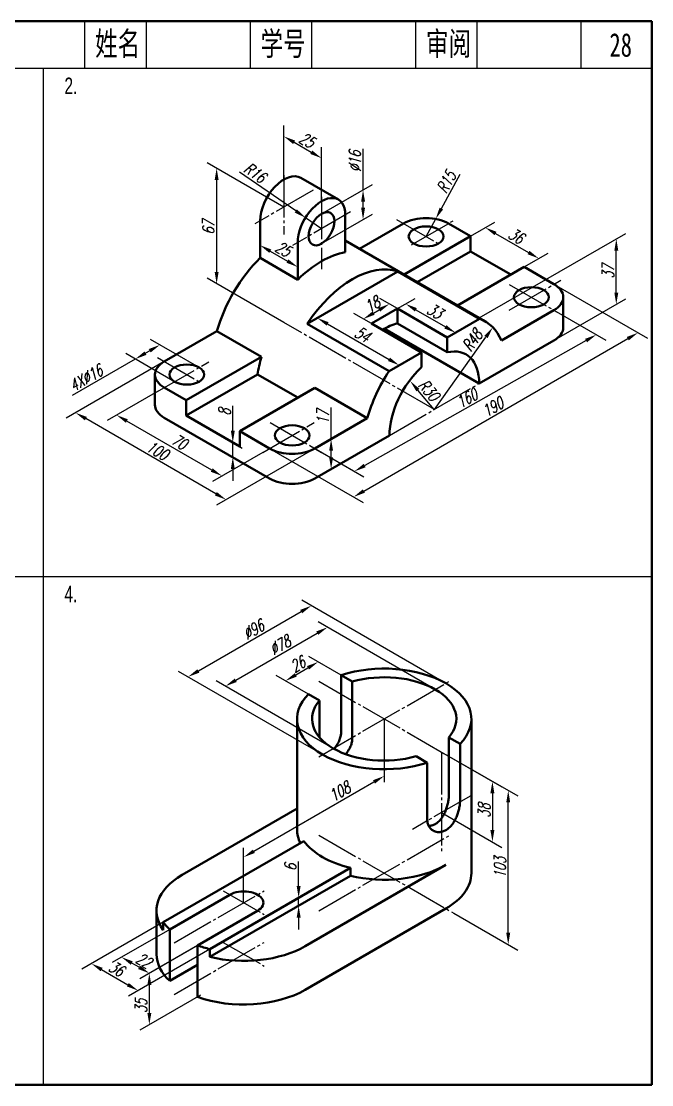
# Model space of a CAD drawing. Header units: millimetres. Extents: x 94 to 2877, y 87 to 1089.
# Drawn here: x 1404.4 to 1537.8, y 87.6 to 312.6 of the extents above; entities that cross this region are included whole.
import ezdxf

# ---------------------------------------------------------------- set-up
doc = ezdxf.new("R2010")
doc.units = ezdxf.units.MM
doc.header["$LTSCALE"] = 0.6
doc.header["$PDMODE"] = 33
doc.header["$PDSIZE"] = 1.5
doc.linetypes.add('myCENTER', pattern=[18, 15, -1, 1, -1])
doc.layers.get('Defpoints').update_dxf_attribs({"lineweight": 20})
for name, color, linetype, lineweight in [('中心线', 7, 'myCENTER', 25), ('尺寸', 7, 'Continuous', 25), ('标题文字', 7, 'Continuous', 25), ('粗实线', 7, 'Continuous', 50), ('细实线', 7, 'Continuous', 25), ('轴测图', 7, 'Continuous', 50)]:
    doc.layers.add(name, color=color, linetype=linetype, lineweight=lineweight)
doc.styles.add('尺寸文字1-2.5号', font='txt.shx', dxfattribs={"width": 0.7, "oblique": 15, "height": 2.5})
doc.styles.add('标题汉字1-5号', font='', dxfattribs={"width": 0.7, "height": 5})
doc.styles.add('标题汉字2-3.5号', font='', dxfattribs={"width": 0.7, "height": 3.5})
doc.styles.get('标题汉字1-5号').set_extended_font_data('SimSun')
doc.styles.get('标题汉字2-3.5号').set_extended_font_data('FZFangSong-Z02')
doc.dimstyles.new('尺寸25', dxfattribs={"dimtxt": 2.5, "dimasz": 2.5, "dimexe": 2, "dimexo": 0, "dimgap": 0.5, "dimtad": 1, "dimdec": 0, "dimdsep": 46, "dimtxsty": '尺寸文字1-2.5号', "dimcen": 0, "dimadec": 0, "dimazin": 0, "dimtfac": 1, "dimtdec": 0, "dimtmove": 0, "dimatfit": 3, "dimfxl": 1, "dimarcsym": 0})
doc.dimstyles.new('尺寸25$4', dxfattribs={"dimtxt": 2.5, "dimasz": 2.5, "dimexe": 1, "dimexo": 0, "dimgap": 0.5, "dimtad": 1, "dimdec": 0, "dimdsep": 46, "dimtxsty": '尺寸文字1-2.5号', "dimcen": 0, "dimadec": 0, "dimazin": 0, "dimtfac": 1, "dimtdec": 0, "dimtmove": 0, "dimatfit": 1, "dimfxl": 1, "dimarcsym": 0})

# ---------------------------------------------------------------- blocks, each defined once
blk = doc.blocks.new('*D163')
at = {"layer": 'Defpoints', "color": 0}
for p in [(1433.24, 234.27), (1424.62, 229.3), (1455.52, 221.41)]:
    blk.add_point(p, dxfattribs=at)
at = {"layer": '尺寸', "color": 0, "lineweight": -2}
for p, q in [((1433.24, 234.27), (1422.62, 228.14)), ((1444.73, 217.68), (1426.78, 228.05)), ((1455.52, 221.41), (1444.9, 215.28))]:
    blk.add_line(p, q, dxfattribs=at)
at = {"layer": '尺寸', "color": 0}
for points in [[(1426.99, 228.41), (1426.57, 227.68), (1424.62, 229.3)], [(1444.94, 218.04), (1444.53, 217.32), (1446.9, 216.43)]]:
    blk.add_solid(points, dxfattribs=at)
at = {"layer": '尺寸', "color": 0, "insert": (1437.88, 223.66), "char_height": 2.5, "attachment_point": 5, "rotation": 330, "style": '尺寸文字1-2.5号'}
blk.add_mtext('70', dxfattribs=at)
blk = doc.blocks.new('*D164')
at = {"layer": 'Defpoints', "color": 0}
for p in [(1434.7, 240.63), (1415.94, 229.8), (1466.53, 222.25)]:
    blk.add_point(p, dxfattribs=at)
at = {"layer": '尺寸', "color": 0, "lineweight": -2}
for p, q in [((1434.7, 240.63), (1413.94, 228.64)), ((1445.61, 212.67), (1418.11, 228.55)), ((1466.53, 222.25), (1445.77, 210.27))]:
    blk.add_line(p, q, dxfattribs=at)
at = {"layer": '尺寸', "color": 0}
for points in [[(1418.32, 228.91), (1417.9, 228.19), (1415.94, 229.8)], [(1445.81, 213.03), (1445.4, 212.31), (1447.77, 211.42)]]:
    blk.add_solid(points, dxfattribs=at)
at = {"layer": '尺寸', "color": 0, "insert": (1433.25, 221.83), "char_height": 2.5, "attachment_point": 5, "rotation": 330, "style": '尺寸文字1-2.5号'}
blk.add_mtext('100', dxfattribs=at)
blk = doc.blocks.new('*D165')
at = {"layer": 'Defpoints', "color": 0}
for p in [(1460.01, 273.32), (1445.78, 257.09), (1460.01, 248.88)]:
    blk.add_point(p, dxfattribs=at)
at = {"layer": '尺寸', "color": 0, "lineweight": -2}
for p, q in [((1460.01, 273.32), (1443.78, 282.69)), ((1445.78, 279.04), (1445.78, 259.59)), ((1460.01, 248.88), (1443.78, 258.25))]:
    blk.add_line(p, q, dxfattribs=at)
at = {"layer": '尺寸', "color": 0}
for points in [[(1445.36, 279.04), (1446.2, 279.04), (1445.78, 281.54)], [(1445.36, 259.59), (1446.2, 259.59), (1445.78, 257.09)]]:
    blk.add_solid(points, dxfattribs=at)
at = {"layer": '尺寸', "color": 0, "insert": (1444.03, 269), "char_height": 2.5, "attachment_point": 5, "rotation": 90, "style": '尺寸文字1-2.5号'}
blk.add_mtext('67', dxfattribs=at)
blk = doc.blocks.new('*D166')
at = {"layer": 'Defpoints', "color": 0}
for p in [(1467.97, 283.67), (1460.01, 279.14), (1467.97, 274.55)]:
    blk.add_point(p, dxfattribs=at)
at = {"layer": '尺寸', "color": 0, "lineweight": -2}
for p, q in [((1460.01, 279.14), (1460.01, 290.57)), ((1462.18, 287.02), (1465.8, 284.92)), ((1467.97, 274.55), (1467.97, 285.98))]:
    blk.add_line(p, q, dxfattribs=at)
at = {"layer": '尺寸', "color": 0}
for points in [[(1462.39, 287.38), (1461.97, 286.65), (1460.01, 288.27)], [(1466.01, 285.28), (1465.59, 284.56), (1467.97, 283.67)]]:
    blk.add_solid(points, dxfattribs=at)
at = {"layer": '尺寸', "color": 0, "insert": (1464.87, 287.49), "char_height": 2.5, "attachment_point": 5, "rotation": 330, "style": '尺寸文字1-2.5号'}
blk.add_mtext('25', dxfattribs=at)
blk = doc.blocks.new('*D167')
at = {"layer": 'Defpoints', "color": 0}
for p in [(1428.57, 241.16), (1442.09, 239.38), (1436.87, 236.37)]:
    blk.add_point(p, dxfattribs=at)
at = {"layer": '尺寸', "color": 0, "lineweight": -2}
for p, q in [((1442.09, 239.38), (1431.79, 245.33)), ((1428.57, 241.16), (1415.22, 233.45)), ((1436.87, 236.37), (1426.57, 242.31)), ((1431.62, 242.92), (1430.73, 242.41))]:
    blk.add_line(p, q, dxfattribs=at)
at = {"layer": '尺寸', "color": 0}
for points in [[(1431.41, 243.28), (1431.83, 242.56), (1433.79, 244.17)], [(1430.53, 242.77), (1430.94, 242.05), (1428.57, 241.16)]]:
    blk.add_solid(points, dxfattribs=at)
at = {"layer": '尺寸', "color": 0, "insert": (1418.13, 237.15), "char_height": 2.5, "attachment_point": 5, "rotation": 30, "style": '尺寸文字1-2.5号'}
blk.add_mtext('4X%%c16', dxfattribs=at)
blk = doc.blocks.new('*D168')
at = {"layer": 'Defpoints', "color": 0}
for p in [(1466.53, 222.25), (1470, 217.89), (1466.53, 215.89)]:
    blk.add_point(p, dxfattribs=at)
at = {"layer": '尺寸', "color": 0, "lineweight": -2}
for p, q in [((1470, 224.26), (1470, 230.88)), ((1466.53, 222.25), (1472, 225.41)), ((1470, 220.39), (1470, 221.76)), ((1466.53, 215.89), (1472, 219.04))]:
    blk.add_line(p, q, dxfattribs=at)
at = {"layer": '尺寸', "color": 0}
for points in [[(1469.58, 221.76), (1470.42, 221.76), (1470, 224.26)], [(1469.58, 220.39), (1470.42, 220.39), (1470, 217.89)]]:
    blk.add_solid(points, dxfattribs=at)
at = {"layer": '尺寸', "color": 0, "insert": (1468.25, 228.88), "char_height": 2.5, "attachment_point": 5, "rotation": 90, "style": '尺寸文字1-2.5号'}
blk.add_mtext('17', dxfattribs=at)
blk = doc.blocks.new('*D169')
at = {"layer": 'Defpoints', "color": 0}
for p in [(1439.34, 229.19), (1439.34, 226.07), (1449.2, 220.38)]:
    blk.add_point(p, dxfattribs=at)
at = {"layer": '尺寸', "color": 0, "lineweight": -2}
for p, q in [((1449.2, 226), (1449.2, 231.24)), ((1439.34, 229.19), (1451.2, 222.34)), ((1439.34, 226.07), (1451.2, 219.23)), ((1449.2, 220.38), (1449.2, 223.5)), ((1449.2, 217.88), (1449.2, 215.38))]:
    blk.add_line(p, q, dxfattribs=at)
at = {"layer": '尺寸', "color": 0}
for points in [[(1448.78, 226), (1449.62, 226), (1449.2, 223.5)], [(1448.78, 217.88), (1449.62, 217.88), (1449.2, 220.38)]]:
    blk.add_solid(points, dxfattribs=at)
at = {"layer": '尺寸', "color": 0, "insert": (1447.45, 229.93), "char_height": 2.5, "attachment_point": 5, "rotation": 90, "style": '尺寸文字1-2.5号'}
blk.add_mtext('8', dxfattribs=at)
blk = doc.blocks.new('*D170')
at = {"layer": 'Defpoints', "color": 0}
for p in [(1482.32, 252.81), (1484.03, 251.83), (1478.53, 248.65)]:
    blk.add_point(p, dxfattribs=at)
at = {"layer": '尺寸', "color": 0, "lineweight": -2}
for p, q in [((1484.03, 251.83), (1480.32, 253.97)), ((1478.53, 248.65), (1474.82, 250.79)), ((1478.99, 250.89), (1480.16, 251.56))]:
    blk.add_line(p, q, dxfattribs=at)
at = {"layer": '尺寸', "color": 0}
for points in [[(1479.95, 251.92), (1480.37, 251.2), (1482.32, 252.81)], [(1478.78, 251.25), (1479.2, 250.53), (1476.82, 249.64)]]:
    blk.add_solid(points, dxfattribs=at)
at = {"layer": '尺寸', "color": 0, "insert": (1478.7, 252.74), "char_height": 2.5, "attachment_point": 5, "rotation": 30, "style": '尺寸文字1-2.5号'}
blk.add_mtext('18', dxfattribs=at)
blk = doc.blocks.new('*D171')
at = {"layer": 'Defpoints', "color": 0}
for p in [(1484.03, 251.83), (1494.59, 245.73), (1496.33, 246.73)]:
    blk.add_point(p, dxfattribs=at)
at = {"layer": '尺寸', "color": 0, "lineweight": -2}
for p, q in [((1484.03, 251.83), (1487.77, 253.99)), ((1487.93, 251.58), (1494.17, 247.98)), ((1494.59, 245.73), (1498.33, 247.89))]:
    blk.add_line(p, q, dxfattribs=at)
at = {"layer": '尺寸', "color": 0}
for points in [[(1488.14, 251.94), (1487.73, 251.22), (1485.77, 252.83)], [(1494.38, 248.34), (1493.96, 247.62), (1496.33, 246.73)]]:
    blk.add_solid(points, dxfattribs=at)
at = {"layer": '尺寸', "color": 0, "insert": (1491.93, 251.3), "char_height": 2.5, "attachment_point": 5, "rotation": 330, "style": '尺寸文字1-2.5号'}
blk.add_mtext('33', dxfattribs=at)
blk = doc.blocks.new('*D172')
at = {"layer": 'Defpoints', "color": 0}
for p in [(1464.93, 248.61), (1482.26, 238.61), (1484.41, 239.85)]:
    blk.add_point(p, dxfattribs=at)
at = {"layer": '尺寸', "color": 0, "lineweight": -2}
for p, q in [((1464.93, 248.61), (1469.09, 251.01)), ((1469.25, 248.6), (1482.25, 241.1)), ((1482.26, 238.61), (1486.41, 241.01))]:
    blk.add_line(p, q, dxfattribs=at)
at = {"layer": '尺寸', "color": 0}
for points in [[(1469.46, 248.96), (1469.04, 248.24), (1467.09, 249.85)], [(1482.46, 241.46), (1482.04, 240.74), (1484.41, 239.85)]]:
    blk.add_solid(points, dxfattribs=at)
at = {"layer": '尺寸', "color": 0, "insert": (1476.63, 246.37), "char_height": 2.5, "attachment_point": 5, "rotation": 330, "style": '尺寸文字1-2.5号'}
blk.add_mtext('54', dxfattribs=at)
blk = doc.blocks.new('*D173')
at = {"layer": 'Defpoints', "color": 0}
for p in [(1517.15, 251.48), (1465.97, 222.58), (1474.93, 217.4)]:
    blk.add_point(p, dxfattribs=at)
at = {"layer": '尺寸', "color": 0, "lineweight": -2}
for p, q in [((1517.15, 251.48), (1528.13, 245.14)), ((1523.94, 245.08), (1477.11, 218.63)), ((1465.97, 222.58), (1476.94, 216.24))]:
    blk.add_line(p, q, dxfattribs=at)
at = {"layer": '尺寸', "color": 0}
for points in [[(1523.74, 245.44), (1524.15, 244.71), (1526.12, 246.31)], [(1476.91, 219), (1477.32, 218.27), (1474.93, 217.4)]]:
    blk.add_solid(points, dxfattribs=at)
at = {"layer": '尺寸', "color": 0, "insert": (1498.72, 232.85), "char_height": 2.5, "attachment_point": 5, "rotation": 29.4517, "style": '尺寸文字1-2.5号'}
blk.add_mtext('160', dxfattribs=at)
blk = doc.blocks.new('*D174')
at = {"layer": 'Defpoints', "color": 0}
for p in [(1517.15, 256.99), (1534.94, 246.73), (1456.99, 222.25)]:
    blk.add_point(p, dxfattribs=at)
at = {"layer": '尺寸', "color": 0, "lineweight": -2}
for p, q in [((1517.15, 256.99), (1536.94, 245.57)), ((1476.93, 213.24), (1532.77, 245.48)), ((1456.99, 222.25), (1476.77, 210.83))]:
    blk.add_line(p, q, dxfattribs=at)
at = {"layer": '尺寸', "color": 0}
for points in [[(1532.56, 245.84), (1532.98, 245.11), (1534.94, 246.73)], [(1476.72, 213.6), (1477.14, 212.88), (1474.77, 211.99)]]:
    blk.add_solid(points, dxfattribs=at)
at = {"layer": '尺寸', "color": 0, "insert": (1504.21, 231.01), "char_height": 2.5, "attachment_point": 5, "rotation": 30, "style": '尺寸文字1-2.5号'}
blk.add_mtext('190', dxfattribs=at)
blk = doc.blocks.new('*D175')
at = {"layer": 'Defpoints', "color": 0}
for p in [(1467.97, 271.87), (1476.76, 270.66), (1467.97, 265.58)]:
    blk.add_point(p, dxfattribs=at)
at = {"layer": '尺寸', "color": 0, "lineweight": -2}
for p, q in [((1476.76, 276.95), (1476.76, 285.65)), ((1467.97, 271.87), (1478.76, 278.11)), ((1476.76, 273.16), (1476.76, 274.45)), ((1467.97, 265.58), (1478.76, 271.82))]:
    blk.add_line(p, q, dxfattribs=at)
at = {"layer": '尺寸', "color": 0}
for points in [[(1476.35, 274.45), (1477.18, 274.45), (1476.76, 276.95)], [(1476.35, 273.16), (1477.18, 273.16), (1476.76, 270.66)]]:
    blk.add_solid(points, dxfattribs=at)
at = {"layer": '尺寸', "color": 0, "insert": (1475.01, 282.99), "char_height": 2.5, "attachment_point": 5, "rotation": 90, "style": '尺寸文字1-2.5号'}
blk.add_mtext('%%c16', dxfattribs=at)
blk = doc.blocks.new('*D4')
at = {"layer": 'Defpoints', "color": 0}
for p in [(1486.74, 236.51), (1491.84, 230.5)]:
    blk.add_point(p, dxfattribs=at)
at = {"layer": '尺寸', "color": 0, "lineweight": -2}
blk.add_line((1491.84, 230.5), (1488.36, 234.6), dxfattribs=at)
at = {"layer": '尺寸', "color": 0}
blk.add_solid([(1488.68, 234.87), (1488.04, 234.33), (1486.74, 236.51)], dxfattribs=at)
at = {"layer": '尺寸', "color": 0, "insert": (1490.66, 234.6), "char_height": 2.5, "attachment_point": 5, "rotation": 310.3368, "style": '尺寸文字1-2.5号'}
blk.add_mtext('R30', dxfattribs=at)
blk = doc.blocks.new('*D5')
at = {"layer": 'Defpoints', "color": 0}
for p in [(1464.59, 271.07), (1467.97, 268.73)]:
    blk.add_point(p, dxfattribs=at)
at = {"layer": '尺寸', "color": 0, "lineweight": -2}
for p, q in [((1462.53, 272.5), (1450.65, 280.73)), ((1467.97, 268.73), (1464.59, 271.07))]:
    blk.add_line(p, q, dxfattribs=at)
at = {"layer": '尺寸', "color": 0}
blk.add_solid([(1462.77, 272.84), (1462.29, 272.15), (1464.59, 271.07)], dxfattribs=at)
at = {"layer": '尺寸', "color": 0, "insert": (1453.89, 280.61), "char_height": 2.5, "attachment_point": 5, "rotation": 325.2724, "style": '尺寸文字1-2.5号'}
blk.add_mtext('R16', dxfattribs=at)
blk = doc.blocks.new('*D176')
at = {"layer": 'Defpoints', "color": 0}
for p in [(1530.34, 266.6), (1501.34, 249.86), (1501.34, 235.99)]:
    blk.add_point(p, dxfattribs=at)
at = {"layer": '尺寸', "color": 0, "lineweight": -2}
for p, q in [((1501.34, 249.86), (1532.34, 267.76)), ((1530.34, 255.23), (1530.34, 264.1)), ((1501.34, 235.99), (1532.34, 253.88))]:
    blk.add_line(p, q, dxfattribs=at)
at = {"layer": '尺寸', "color": 0}
for points in [[(1529.93, 264.1), (1530.76, 264.1), (1530.34, 266.6)], [(1529.93, 255.23), (1530.76, 255.23), (1530.34, 252.73)]]:
    blk.add_solid(points, dxfattribs=at)
at = {"layer": '尺寸', "color": 0, "insert": (1528.59, 259.67), "char_height": 2.5, "attachment_point": 5, "rotation": 90, "style": '尺寸文字1-2.5号'}
blk.add_mtext('37', dxfattribs=at)
blk = doc.blocks.new('*D177')
at = {"layer": 'Defpoints', "color": 0}
for p in [(1454.98, 262.54), (1462.93, 260.64), (1462.93, 257.95)]:
    blk.add_point(p, dxfattribs=at)
at = {"layer": '尺寸', "color": 0, "lineweight": -2}
for p, q in [((1454.98, 262.54), (1454.98, 267.54)), ((1457.14, 263.98), (1460.76, 261.89)), ((1462.93, 257.95), (1462.93, 262.95))]:
    blk.add_line(p, q, dxfattribs=at)
at = {"layer": '尺寸', "color": 0}
for points in [[(1457.35, 264.34), (1456.93, 263.62), (1454.98, 265.23)], [(1460.97, 262.25), (1460.56, 261.53), (1462.93, 260.64)]]:
    blk.add_solid(points, dxfattribs=at)
at = {"layer": '尺寸', "color": 0, "insert": (1459.83, 264.45), "char_height": 2.5, "attachment_point": 5, "rotation": 330, "style": '尺寸文字1-2.5号'}
blk.add_mtext('25', dxfattribs=at)
blk = doc.blocks.new('*D6')
at = {"layer": 'Defpoints', "color": 0}
for p in [(1492.13, 270.82), (1490.1, 267.1)]:
    blk.add_point(p, dxfattribs=at)
at = {"layer": '尺寸', "color": 0, "lineweight": -2}
for p, q in [((1493.33, 273.01), (1497.28, 280.25)), ((1490.1, 267.1), (1492.13, 270.82))]:
    blk.add_line(p, q, dxfattribs=at)
at = {"layer": '尺寸', "color": 0}
blk.add_solid([(1492.96, 273.21), (1493.69, 272.81), (1492.13, 270.82)], dxfattribs=at)
at = {"layer": '尺寸', "color": 0, "insert": (1494.37, 278.57), "char_height": 2.5, "attachment_point": 5, "rotation": 61.355, "style": '尺寸文字1-2.5号'}
blk.add_mtext('R15', dxfattribs=at)
blk = doc.blocks.new('*D178')
at = {"layer": 'Defpoints', "color": 0}
for p in [(1499.51, 267.18), (1513.94, 262.45), (1510.82, 260.65)]:
    blk.add_point(p, dxfattribs=at)
at = {"layer": '尺寸', "color": 0, "lineweight": -2}
for p, q in [((1499.51, 267.18), (1504.63, 270.13)), ((1504.79, 267.73), (1511.77, 263.7)), ((1510.82, 260.65), (1515.94, 263.6))]:
    blk.add_line(p, q, dxfattribs=at)
at = {"layer": '尺寸', "color": 0}
for points in [[(1505, 268.09), (1504.58, 267.37), (1502.63, 268.98)], [(1511.98, 264.06), (1511.57, 263.33), (1513.94, 262.45)]]:
    blk.add_solid(points, dxfattribs=at)
at = {"layer": '尺寸', "color": 0, "insert": (1509.16, 267.23), "char_height": 2.5, "attachment_point": 5, "rotation": 330, "style": '尺寸文字1-2.5号'}
blk.add_mtext('36', dxfattribs=at)
blk = doc.blocks.new('*D211')
at = {"layer": 'Defpoints', "color": 0}
for p in [(1495.96, 156.52), (1507.48, 149.88), (1495.96, 123.92)]:
    blk.add_point(p, dxfattribs=at)
at = {"layer": '尺寸', "color": 0, "lineweight": -2}
for p, q in [((1495.96, 156.52), (1509.48, 148.72)), ((1507.48, 119.77), (1507.48, 147.38)), ((1495.96, 123.92), (1509.48, 116.11))]:
    blk.add_line(p, q, dxfattribs=at)
at = {"layer": '尺寸', "color": 0}
for points in [[(1507.06, 147.38), (1507.89, 147.38), (1507.48, 149.88)], [(1507.06, 119.77), (1507.89, 119.77), (1507.48, 117.27)]]:
    blk.add_solid(points, dxfattribs=at)
at = {"layer": '尺寸', "color": 0, "insert": (1505.73, 133.57), "char_height": 2.5, "attachment_point": 5, "rotation": 90, "style": '尺寸文字1-2.5号'}
blk.add_mtext('103', dxfattribs=at)
blk = doc.blocks.new('*D212')
at = {"layer": 'Defpoints', "color": 0}
for p in [(1469.24, 184.42), (1492.03, 171.26), (1470.44, 158.79)]:
    blk.add_point(p, dxfattribs=at)
at = {"layer": '尺寸', "color": 0, "lineweight": -2}
for p, q in [((1492.03, 171.26), (1467.24, 185.57)), ((1449.81, 173.2), (1467.07, 183.17)), ((1470.44, 158.79), (1445.65, 173.11))]:
    blk.add_line(p, q, dxfattribs=at)
at = {"layer": '尺寸', "color": 0}
for points in [[(1466.86, 183.53), (1467.28, 182.81), (1469.24, 184.42)], [(1449.6, 173.56), (1450.02, 172.84), (1447.65, 171.95)]]:
    blk.add_solid(points, dxfattribs=at)
at = {"layer": '尺寸', "color": 0, "insert": (1459.17, 180.63), "char_height": 2.5, "attachment_point": 5, "rotation": 30, "style": '尺寸文字1-2.5号'}
blk.add_mtext('%%c78', dxfattribs=at)
blk = doc.blocks.new('*D213')
at = {"layer": 'Defpoints', "color": 0}
for p in [(1465.83, 188.98), (1494.28, 172.55), (1468.2, 157.49)]:
    blk.add_point(p, dxfattribs=at)
at = {"layer": '尺寸', "color": 0, "lineweight": -2}
for p, q in [((1494.28, 172.55), (1463.83, 190.14)), ((1441.91, 175.17), (1463.66, 187.73)), ((1468.2, 157.49), (1437.74, 175.08))]:
    blk.add_line(p, q, dxfattribs=at)
at = {"layer": '尺寸', "color": 0}
for points in [[(1463.45, 188.09), (1463.87, 187.37), (1465.83, 188.98)], [(1441.7, 175.53), (1442.12, 174.81), (1439.74, 173.92)]]:
    blk.add_solid(points, dxfattribs=at)
at = {"layer": '尺寸', "color": 0, "insert": (1453.58, 183.93), "char_height": 2.5, "attachment_point": 5, "rotation": 30, "style": '尺寸文字1-2.5号'}
blk.add_mtext('%%c96', dxfattribs=at)
blk = doc.blocks.new('*D214')
at = {"layer": 'Defpoints', "color": 0}
for p in [(1467.28, 177.09), (1472.13, 174.28), (1465.2, 170.28)]:
    blk.add_point(p, dxfattribs=at)
at = {"layer": '尺寸', "color": 0, "lineweight": -2}
for p, q in [((1472.13, 174.28), (1465.28, 178.24)), ((1462.51, 174.33), (1465.11, 175.84)), ((1465.2, 170.28), (1458.35, 174.24))]:
    blk.add_line(p, q, dxfattribs=at)
at = {"layer": '尺寸', "color": 0}
for points in [[(1464.9, 176.2), (1465.32, 175.47), (1467.28, 177.09)], [(1462.31, 174.7), (1462.72, 173.97), (1460.35, 173.08)]]:
    blk.add_solid(points, dxfattribs=at)
at = {"layer": '尺寸', "color": 0, "insert": (1462.94, 176.6), "char_height": 2.5, "attachment_point": 5, "rotation": 30, "style": '尺寸文字1-2.5号'}
blk.add_mtext('26', dxfattribs=at)
blk = doc.blocks.new('*D8')
at = {"layer": 'Defpoints', "color": 0}
for p in [(1442.36, 117.46), (1431.54, 111.22), (1442.36, 106.57)]:
    blk.add_point(p, dxfattribs=at)
at = {"layer": '尺寸', "color": 0, "lineweight": -2}
for p, q in [((1442.36, 117.46), (1429.54, 110.06)), ((1431.54, 102.82), (1431.54, 108.72)), ((1442.36, 106.57), (1429.54, 99.17))]:
    blk.add_line(p, q, dxfattribs=at)
at = {"layer": '尺寸', "color": 0}
for points in [[(1431.12, 108.72), (1431.96, 108.72), (1431.54, 111.22)], [(1431.12, 102.82), (1431.96, 102.82), (1431.54, 100.32)]]:
    blk.add_solid(points, dxfattribs=at)
at = {"layer": '尺寸', "color": 0, "insert": (1429.79, 104.29), "char_height": 2.5, "attachment_point": 5, "rotation": 90, "style": '尺寸文字1-2.5号'}
blk.add_mtext('35', dxfattribs=at)
blk = doc.blocks.new('*D215')
at = {"layer": 'Defpoints', "color": 0}
for p in [(1474.1, 133.49), (1474.1, 131.83), (1463.13, 127.16)]:
    blk.add_point(p, dxfattribs=at)
at = {"layer": '尺寸', "color": 0, "lineweight": -2}
for p, q in [((1474.1, 133.49), (1461.13, 126.01)), ((1463.13, 129.66), (1463.13, 134.84)), ((1474.1, 131.83), (1461.13, 124.34)), ((1463.13, 125.5), (1463.13, 127.16)), ((1463.13, 123), (1463.13, 120.5))]:
    blk.add_line(p, q, dxfattribs=at)
at = {"layer": '尺寸', "color": 0}
for points in [[(1462.72, 129.66), (1463.55, 129.66), (1463.13, 127.16)], [(1462.72, 123), (1463.55, 123), (1463.13, 125.5)]]:
    blk.add_solid(points, dxfattribs=at)
at = {"layer": '尺寸', "color": 0, "insert": (1461.38, 133.62), "char_height": 2.5, "attachment_point": 5, "rotation": 90, "style": '尺寸文字1-2.5号'}
blk.add_mtext('6', dxfattribs=at)
blk = doc.blocks.new('*D216')
at = {"layer": 'Defpoints', "color": 0}
for p in [(1435.85, 120.5), (1441.74, 117.1), (1425.65, 114.62)]:
    blk.add_point(p, dxfattribs=at)
at = {"layer": '尺寸', "color": 0, "lineweight": -2}
for p, q in [((1435.85, 120.5), (1423.65, 113.46)), ((1441.74, 117.1), (1429.54, 110.06)), ((1429.38, 112.47), (1427.82, 113.37))]:
    blk.add_line(p, q, dxfattribs=at)
at = {"layer": '尺寸', "color": 0}
for points in [[(1428.02, 113.73), (1427.61, 113.01), (1425.65, 114.62)], [(1429.58, 112.83), (1429.17, 112.1), (1431.54, 111.22)]]:
    blk.add_solid(points, dxfattribs=at)
at = {"layer": '尺寸', "color": 0, "insert": (1430.33, 113.94), "char_height": 2.5, "attachment_point": 5, "rotation": 330, "style": '尺寸文字1-2.5号'}
blk.add_mtext('22', dxfattribs=at)
blk = doc.blocks.new('*D217')
at = {"layer": 'Defpoints', "color": 0}
for p in [(1434.49, 122.02), (1444.36, 116.32), (1429.16, 107.54)]:
    blk.add_point(p, dxfattribs=at)
at = {"layer": '尺寸', "color": 0, "lineweight": -2}
for p, q in [((1434.49, 122.02), (1417.29, 112.08)), ((1444.36, 116.32), (1427.16, 106.39)), ((1421.45, 111.99), (1426.99, 108.79))]:
    blk.add_line(p, q, dxfattribs=at)
at = {"layer": '尺寸', "color": 0}
for points in [[(1421.66, 112.35), (1421.25, 111.63), (1419.29, 113.24)], [(1427.2, 109.15), (1426.78, 108.43), (1429.16, 107.54)]]:
    blk.add_solid(points, dxfattribs=at)
at = {"layer": '尺寸', "color": 0, "insert": (1424.58, 112.2), "char_height": 2.5, "attachment_point": 5, "rotation": 330, "style": '尺寸文字1-2.5号'}
blk.add_mtext('36', dxfattribs=at)
blk = doc.blocks.new('*D218')
at = {"layer": 'Defpoints', "color": 0}
for p in [(1493.37, 158.02), (1493.37, 145.21), (1504.13, 139)]:
    blk.add_point(p, dxfattribs=at)
at = {"layer": '尺寸', "color": 0, "lineweight": -2}
for p, q in [((1493.37, 158.02), (1506.13, 150.65)), ((1504.13, 149.31), (1504.13, 141.5)), ((1493.37, 145.21), (1506.13, 137.84))]:
    blk.add_line(p, q, dxfattribs=at)
at = {"layer": '尺寸', "color": 0}
for points in [[(1503.71, 149.31), (1504.54, 149.31), (1504.13, 151.81)], [(1503.71, 141.5), (1504.54, 141.5), (1504.13, 139)]]:
    blk.add_solid(points, dxfattribs=at)
at = {"layer": '尺寸', "color": 0, "insert": (1502.38, 145.62), "char_height": 2.5, "attachment_point": 5, "rotation": 90, "style": '尺寸文字1-2.5号'}
blk.add_mtext('38', dxfattribs=at)

msp = doc.modelspace()

# ---------------------------------------------------------------- linework, layer by layer
at = {"layer": '中心线'}
for p, q in [((1460.015, 280.092), (1460.015, 267.522)), ((1466.185, 276.881), (1453.844, 269.756)), ((1467.967, 275.5), (1467.967, 260.155)), ((1474.137, 272.29), (1461.797, 265.165)), ((1483.863, 270.701), (1493.216, 265.301)), ((1486.981, 265.301), (1496.334, 270.701)), ((1507.704, 251.536), (1518.616, 257.836)), ((1507.704, 256.936), (1518.616, 250.636)), ((1491.843, 230.5), (1460.015, 248.876)), ((1433.242, 241.474), (1442.595, 236.074)), ((1433.242, 234.274), (1444.153, 240.574)), ((1482.343, 225.015), (1501.343, 235.985)), ((1455.523, 221.41), (1466.435, 227.71)), ((1457.082, 227.71), (1467.994, 221.41)), ((1467.383, 157.024), (1495.095, 173.024)), ((1467.383, 173.024), (1495.962, 156.524)), ((1493.368, 158.022), (1493.368, 136.638)), ((1499.538, 148.773), (1487.197, 141.648)), ((1467.383, 124.417), (1495.095, 140.417)), ((1467.383, 140.417), (1495.962, 123.917)), ((1436.775, 117.638), (1455.828, 128.638)), ((1447.167, 128.638), (1455.828, 123.638)), ((1436.775, 106.746), (1455.828, 117.746)), ((1447.167, 117.746), (1455.828, 112.746))]:
    msp.add_line(p, q, dxfattribs=at)
at = {"layer": '尺寸'}
for p, q in [((1491.843, 230.5), (1502.768, 245.827)), ((1481.239, 165.024), (1481.239, 151.637)), ((1453.663, 137.024), (1479.074, 151.695)), ((1451.498, 126.138), (1451.498, 137.741))]:
    msp.add_line(p, q, dxfattribs=at)
for points in [[(1502.429, 246.069), (1503.107, 245.585), (1504.219, 247.863)], [(1478.866, 152.056), (1479.282, 151.334), (1481.239, 152.945)], [(1453.454, 137.385), (1453.871, 136.663), (1451.498, 135.774)]]:
    msp.add_solid(points, dxfattribs=at)
at = {"layer": '粗实线'}
for p, q in [((1537.839, 312.628), (1227.839, 312.628)), ((1537.839, 87.628), (1537.839, 312.628)), ((1227.839, 87.628), (1537.839, 87.628))]:
    msp.add_line(p, q, dxfattribs=at)
at = {"layer": '细实线'}
for p, q in [((1417.839, 312.628), (1417.839, 302.628)), ((1430.839, 312.628), (1430.839, 302.628)), ((1452.839, 312.628), (1452.839, 302.628)), ((1465.839, 312.628), (1465.839, 302.628)), ((1487.839, 312.628), (1487.839, 302.628)), ((1500.839, 312.628), (1500.839, 302.628)), ((1522.839, 312.628), (1522.839, 302.628)), ((1537.839, 302.628), (1227.839, 302.628)), ((1409.149, 87.628), (1409.149, 302.628)), ((1288.12, 195.128), (1537.839, 195.128))]:
    msp.add_line(p, q, dxfattribs=at)
at = {"layer": '轴测图', "extrusion": (0, 0.816497, 0.57735)}
for p, q in [((1463.577, 279.489), (1471.53, 274.898)), ((1454.977, 262.544), (1454.977, 270.41)), ((1473.005, 271.636), (1473.005, 263.77)), ((1476.017, 264.482), (1485.326, 269.856)), ((1494.872, 269.856), (1499.509, 267.179)), ((1462.929, 257.952), (1462.929, 265.819)), ((1473.005, 266.22), (1502.601, 249.134)), ((1485.427, 259.049), (1499.509, 267.179)), ((1499.509, 267.179), (1499.509, 263.929)), ((1488.242, 257.424), (1499.509, 263.929)), ((1499.509, 263.929), (1508.009, 259.021)), ((1454.977, 262.544), (1462.929, 257.952)), ((1464.931, 248.609), (1484.105, 259.679)), ((1484.105, 259.679), (1501.43, 249.676)), ((1510.824, 260.647), (1496.742, 252.516)), ((1510.824, 260.647), (1517.154, 256.992)), ((1519.131, 247.869), (1519.131, 254.236)), ((1478.532, 248.652), (1484.029, 251.826)), ((1484.029, 248.686), (1484.029, 251.826)), ((1484.029, 251.826), (1494.591, 245.728)), ((1517.154, 251.481), (1506.022, 245.054)), ((1482.256, 238.606), (1464.931, 248.609)), ((1489.094, 242.554), (1478.532, 248.652)), ((1501.343, 235.985), (1481.281, 247.568)), ((1494.591, 242.588), (1484.029, 248.686)), ((1501.43, 249.676), (1494.591, 245.728)), ((1434.704, 240.63), (1445.835, 247.057)), ((1445.835, 247.057), (1455.246, 241.624)), ((1494.591, 245.728), (1494.591, 242.588)), ((1501.343, 235.985), (1517.154, 245.113)), ((1439.341, 232.441), (1455.246, 241.624)), ((1489.094, 242.554), (1482.256, 238.606)), ((1489.094, 239.414), (1489.094, 242.554)), ((1432.727, 231.507), (1432.727, 237.874)), ((1439.341, 229.191), (1454.453, 237.915)), ((1454.453, 237.915), (1462.952, 233.008)), ((1439.341, 232.441), (1434.704, 235.119)), ((1466.56, 235.091), (1450.656, 225.909)), ((1466.56, 235.091), (1477.663, 228.681)), ((1439.341, 229.191), (1439.341, 232.441)), ((1434.704, 228.751), (1456.986, 215.887)), ((1450.656, 222.658), (1439.341, 229.191)), ((1477.663, 228.681), (1466.532, 222.254)), ((1456.986, 222.254), (1450.656, 225.909)), ((1450.656, 225.909), (1450.656, 222.658)), ((1466.532, 215.887), (1482.343, 225.015)), ((1472.131, 174.283), (1474.48, 172.928)), ((1472.131, 162.281), (1472.131, 174.283)), ((1474.48, 172.928), (1474.48, 160.925)), ((1467.55, 168.927), (1465.202, 170.283)), ((1467.55, 161.122), (1467.55, 168.927)), ((1462.796, 141.647), (1462.796, 165.024)), ((1499.682, 132.417), (1499.682, 165.024)), ((1494.928, 149.119), (1494.928, 161.122)), ((1494.928, 161.122), (1497.276, 159.766)), ((1497.276, 159.766), (1497.276, 147.764)), ((1490.347, 155.765), (1487.998, 157.121)), ((1490.347, 143.763), (1490.347, 155.765)), ((1438.456, 132.005), (1462.796, 146.058)), ((1464.234, 139.187), (1434.493, 122.016)), ((1444.358, 116.32), (1474.1, 133.491)), ((1494.28, 134.118), (1464.539, 116.947)), ((1474.1, 133.491), (1474.1, 131.829)), ((1444.358, 114.658), (1474.1, 131.829)), ((1435.848, 120.503), (1448.552, 127.838)), ((1433.055, 115.246), (1433.055, 124.476)), ((1454.443, 124.437), (1441.738, 117.102)), ((1464.539, 107.717), (1494.28, 124.888)), ((1434.493, 122.016), (1434.493, 120.354)), ((1435.848, 109.612), (1435.848, 120.503)), ((1441.738, 117.102), (1441.738, 106.211)), ((1444.358, 114.658), (1444.358, 116.32)), ((1441.738, 113.012), (1435.848, 109.612))]:
    msp.add_line(p, q, dxfattribs=at)
at = {"layer": '轴测图'}
for centre, major_axis, start_param, end_param in [((1460.015, 273.319), (3.563, 6.171), 0, 2.3561945), ((1467.967, 268.728), (3.563, 6.171), 5.4977871, 8.6393798), ((1490.099, 267.101), (6.75, 0), 0.7853982, 2.3561945), ((1467.967, 244.285), (10.758, 18.633), 0.4478643, 1.1229321), ((1460.015, 248.876), (10.758, 18.633), 1.1229321, 1.9853137), ((1474.518, 240.503), (10.758, 18.633), 0.1036689, 1.4671274), ((1512.381, 254.236), (6.75, 0), 5.4977871, 7.0685835), ((1481.281, 236.598), (6.717, 11.635), 0.4918824, 0.8302042), ((1491.843, 230.5), (10.758, 18.633), 5.8686679, 6.3868543), ((1512.381, 247.869), (6.75, 0), 5.4977871, 6.2831853), ((1491.843, 230.5), (6.717, 11.635), 5.4977871, 6.7750677), ((1469.425, 243.443), (10.758, 18.633), 1.9853137, 2.1778318), ((1439.477, 237.874), (-6.75, 0), 5.4977871, 7.0685835), ((1491.843, 230.5), (10.758, 18.633), 1.4671274, 1.9853137), ((1491.843, 230.5), (6.717, 11.635), 1.0789139, 2.3561945), ((1439.477, 231.507), (-6.75, 0), 0, 0.7853982), ((1461.759, 225.01), (-6.75, 0), 0.7853982, 2.3561945), ((1461.759, 218.643), (6.75, 0), 3.9269908, 5.4977871), ((1481.239, 165.024), (18.443, 0), 5.7667007, 8.3704662), ((1481.239, 165.024), (15.267, 0), 5.8245252, 8.3126418), ((1481.239, 165.024), (18.443, 0), 2.625108, 5.2288736), ((1481.239, 165.024), (15.267, 0), 2.6829325, 5.1710491), ((1481.239, 141.647), (18.443, 0), 3.1415927, 3.4165158), ((1481.239, 143.309), (18.443, 0), 3.5390889, 4.3148927), ((1481.239, 141.647), (18.443, 0), 4.3148927, 5.4977871), ((1451.498, 124.476), (18.443, 0), 2.3561945, 3.5390889), ((1481.239, 132.417), (18.443, 0), 5.4977871, 6.2831853), ((1451.498, 126.138), (4.165, 0), 5.4977871, 8.6393798), ((1451.498, 126.138), (18.443, 0), 3.5390889, 3.6991942), ((1451.498, 126.138), (18.443, 0), 4.1547874, 4.3148927), ((1451.498, 115.246), (18.443, 0), 3.1415927, 3.6991942), ((1451.498, 124.476), (18.443, 0), 4.3148927, 5.4977871), ((1451.498, 115.246), (18.443, 0), 4.1547874, 5.4977871)]:
    msp.add_ellipse(centre, major_axis=major_axis, ratio=0.5773503, start_param=start_param, end_param=end_param, dxfattribs=at)
for centre, major_axis in [((1467.967, 268.728), (1.926, 3.336)), ((1490.099, 267.101), (-3.69, 0)), ((1512.381, 254.236), (-3.69, 0)), ((1439.477, 237.874), (3.69, 0)), ((1461.759, 225.01), (3.69, 0))]:
    msp.add_ellipse(centre, major_axis=major_axis, ratio=0.5773503, dxfattribs=at)
for points, knots in [([(1470.634, 158.683), (1470.72, 158.789), (1470.802, 158.896), (1471.063, 159.251), (1471.237, 159.516), (1471.549, 160.066), (1471.686, 160.35), (1471.907, 160.918), (1471.993, 161.204), (1472.077, 161.62), (1472.097, 161.757), (1472.125, 162.024), (1472.131, 162.155), (1472.131, 162.281)], [-16.7714899, -16.7714899, -16.7714899, -16.7714899, -15.1475374, -15.1475374, -11.360653, -11.360653, -7.5737687, -7.5737687, -3.7868843, -3.7868843, -1.8934422, -1.8934422, 0, 0, 0, 0]), ([(1474.48, 160.925), (1474.48, 160.799), (1474.473, 160.668), (1474.444, 160.401), (1474.422, 160.265), (1474.333, 159.85), (1474.244, 159.567), (1474.012, 159.004), (1473.869, 158.724), (1473.545, 158.183), (1473.364, 157.922), (1473.148, 157.642), (1473.12, 157.606), (1473.091, 157.57)], [0, 0, 0, 0, 1.8984101, 1.8984101, 3.7968203, 3.7968203, 7.5936406, 7.5936406, 11.3904609, 11.3904609, 15.1872811, 15.1872811, 15.7425464, 15.7425464, 15.7425464, 15.7425464]), ([(1490.663, 142.376), (1490.89, 142.384), (1491.119, 142.423), (1491.463, 142.524), (1491.581, 142.567), (1491.812, 142.668), (1491.925, 142.725), (1492.144, 142.852), (1492.254, 142.923), (1492.471, 143.081), (1492.578, 143.168), (1492.894, 143.451), (1493.096, 143.67), (1493.469, 144.151), (1493.641, 144.414), (1493.949, 144.965), (1494.085, 145.252), (1494.32, 145.823), (1494.427, 146.127), (1494.61, 146.749), (1494.688, 147.067), (1494.81, 147.693), (1494.855, 148.002), (1494.899, 148.442), (1494.91, 148.585), (1494.925, 148.86), (1494.928, 148.993), (1494.928, 149.119)], [-37.7403561, -37.7403561, -37.7403561, -37.7403561, -34.1638762, -34.1638762, -32.2662167, -32.2662167, -30.3685572, -30.3685572, -28.4708977, -28.4708977, -26.5732382, -26.5732382, -22.7779192, -22.7779192, -18.9826002, -18.9826002, -15.1872811, -15.1872811, -11.3904609, -11.3904609, -7.5936406, -7.5936406, -3.7968203, -3.7968203, -1.8984101, -1.8984101, 0, 0, 0, 0]), ([(1497.276, 147.764), (1497.276, 147.637), (1497.273, 147.505), (1497.257, 147.231), (1497.245, 147.089), (1497.197, 146.652), (1497.148, 146.346), (1497.015, 145.725), (1496.932, 145.411), (1496.735, 144.795), (1496.622, 144.494), (1496.374, 143.93), (1496.231, 143.646), (1495.91, 143.102), (1495.733, 142.842), (1495.35, 142.366), (1495.144, 142.15), (1494.825, 141.869), (1494.717, 141.783), (1494.499, 141.626), (1494.39, 141.555), (1494.171, 141.429), (1494.058, 141.371), (1493.829, 141.27), (1493.712, 141.227), (1493.359, 141.119), (1493.119, 141.078), (1492.648, 141.061), (1492.418, 141.086), (1491.984, 141.194), (1491.781, 141.278), (1491.415, 141.488), (1491.241, 141.623), (1490.93, 141.945), (1490.793, 142.133), (1490.571, 142.549), (1490.486, 142.778), (1490.402, 143.138), (1490.381, 143.261), (1490.353, 143.51), (1490.347, 143.636), (1490.347, 143.763)], [0, 0, 0, 0, 1.8934422, 1.8934422, 3.7868843, 3.7868843, 7.5737687, 7.5737687, 11.360653, 11.360653, 15.1475374, 15.1475374, 18.933741, 18.933741, 22.7199446, 22.7199446, 26.5061482, 26.5061482, 28.39925, 28.39925, 30.2923518, 30.2923518, 32.1854536, 32.1854536, 34.0785554, 34.0785554, 37.864759, 37.864759, 41.6509626, 41.6509626, 45.4371662, 45.4371662, 49.2240505, 49.2240505, 53.0109349, 53.0109349, 56.7978192, 56.7978192, 58.6912614, 58.6912614, 60.5847036, 60.5847036, 60.5847036, 60.5847036])]:
    msp.add_open_spline(points, degree=3, knots=knots, dxfattribs=at)

# ---------------------------------------------------------------- texts
at = {"layer": '尺寸', "char_height": 2.5, "attachment_point": 5, "style": '尺寸文字1-2.5号'}
for s, insert, rotation in [('R48', (1499.849, 245.085), 54.51768), ('108', (1471.8, 149.66), 30)]:
    msp.add_mtext(s, dxfattribs=dict(at, insert=insert, rotation=rotation))
at = {"layer": '标题文字', "width": 0.7}
for s, height, style, p in [('姓名', 5, '标题汉字1-5号', (1420.064, 305.393)), ('学号', 5, '标题汉字1-5号', (1455.064, 305.393)), ('审阅', 5, '标题汉字1-5号', (1490.064, 305.393)), ('28', 5, '标题汉字1-5号', (1528.896, 305.125)), ('2.', 3.5, '标题汉字2-3.5号', (1413.576, 297.222)), ('4.', 3.5, '标题汉字2-3.5号', (1413.576, 189.722))]:
    msp.add_text(s, height=height, dxfattribs=dict(at, style=style)).set_placement(p)

# ---------------------------------------------------------------- dimensions: what is measured, and where the dimension line sits
at = {"layer": '尺寸'}
for p1, p2, distance, text, picture, middle in [((1460.015, 279.136), (1467.967, 274.545), 7.906, '25', '*D166', (1464.866, 287.485)), ((1499.509, 267.179), (1510.824, 260.647), 3.116, '36', '*D178', (1509.158, 267.228)), ((1454.977, 262.544), (1462.929, 257.952), 2.327, '25', '*D177', (1459.828, 264.45)), ((1478.532, 248.652), (1484.029, 251.826), 1.707, '18', '*D170', (1478.698, 252.741)), ((1484.029, 251.826), (1494.591, 245.728), 1.741, '33', '*D171', (1491.926, 251.298)), ((1464.931, 248.609), (1482.256, 238.606), 2.157, '54', '*D172', (1476.625, 246.368)), ((1465.202, 170.283), (1472.131, 174.283), 4.853, '26', '*D214', (1462.938, 176.601))]:
    dim = msp.add_aligned_dim(p1=p1, p2=p2, distance=distance, text=text, dimstyle='尺寸25', dxfattribs=at)
    dim.commit()
    dim.dimension.update_dxf_attribs({"geometry": picture, "text_midpoint": middle})
for base, p1, p2, angle, text, picture, middle, dimtype in [((1476.762, 270.66), (1467.967, 271.873), (1467.967, 265.582), 270, '%%c16', '*D175', (1476.762, 282.992), 161), ((1445.78, 257.094), (1460.015, 273.319), (1460.015, 248.876), 270, '67', '*D165', (1445.78, 269.005), 161), ((1534.935, 246.726), (1456.986, 222.254), (1517.154, 256.992), 30, '190', '*D174', (1505.083, 229.491), 161), ((1474.934, 217.403), (1517.154, 251.481), (1465.969, 222.579), 209.4517, '160', '*D173', (1499.584, 231.322), 161), ((1428.568, 241.159), (1442.086, 239.381), (1436.868, 236.368), 210, '4X%%c16', '*D167', (1419.006, 235.639), 161), ((1415.943, 229.799), (1466.532, 222.254), (1434.704, 240.63), 150, '100', '*D164', (1432.374, 220.312), 161), ((1424.617, 229.295), (1455.523, 221.41), (1433.242, 234.274), 150, '70', '*D163', (1437.005, 222.143), 161), ((1449.199, 220.383), (1439.341, 229.191), (1439.341, 226.074), 270, '8', '*D169', (1449.199, 229.931), 161), ((1470, 217.889), (1466.532, 222.254), (1466.532, 215.887), 270, '17', '*D168', (1470, 228.883), 161), ((1465.826, 188.981), (1468.198, 157.495), (1494.28, 172.554), 30, '%%c96', '*D213', (1454.454, 182.416), 161), ((1469.237, 184.419), (1470.444, 158.792), (1492.034, 171.257), 30, '%%c78', '*D212', (1460.047, 179.114), 161), ((1504.128, 138.998), (1493.368, 158.022), (1493.368, 145.211), 90, '38', '*D218', (1504.128, 145.623), 160), ((1463.135, 127.16), (1474.1, 131.829), (1474.1, 133.491), 90, '6', '*D215', (1463.135, 133.619), 161), ((1429.155, 107.543), (1434.493, 122.016), (1444.358, 116.32), 330, '36', '*D217', (1423.707, 110.688), 161), ((1425.651, 114.616), (1441.738, 117.102), (1435.848, 120.503), 150, '22', '*D216', (1429.456, 112.42), 161), ((1431.542, 111.215), (1442.363, 106.572), (1442.363, 117.463), 90, '35', '*D8', (1431.542, 104.295), 161)]:
    dim = msp.add_linear_dim(base=base, p1=p1, p2=p2, angle=angle, text=text, dimstyle='尺寸25', dxfattribs=at)
    dim.commit()
    dim.dimension.update_dxf_attribs({"geometry": picture, "text_midpoint": middle, "dimtype": dimtype})
for center, mpoint, text, picture, middle in [((1467.967, 268.728), (1464.586, 271.071), 'R16', '*D5', (1452.892, 279.177)), ((1491.843, 230.5), (1486.74, 236.509), 'R30', '*D4', (1489.322, 233.469))]:
    dim = msp.add_radius_dim(center=center, mpoint=mpoint, text=text, dimstyle='尺寸25$4', dxfattribs=at)
    dim.commit()
    dim.dimension.update_dxf_attribs({"geometry": picture, "text_midpoint": middle, "dimtype": 164})
dim = msp.add_radius_dim(center=(1490.099, 267.101), mpoint=(1492.129, 270.817), text='R15', dimstyle='尺寸25$4', dxfattribs=at)
dim.commit()
dim.dimension.update_dxf_attribs({"geometry": '*D6', "text_midpoint": (1494.369, 278.569)})
for base, p1, p2, text, picture, middle in [((1530.344, 266.604), (1501.343, 235.985), (1501.343, 249.86), '37', '*D176', (1528.594, 259.667)), ((1507.478, 149.875), (1495.962, 123.917), (1495.962, 156.524), '103', '*D211', (1505.728, 133.572))]:
    dim = msp.add_linear_dim(base=base, p1=p1, p2=p2, angle=90, text=text, dimstyle='尺寸25', dxfattribs=at)
    dim.commit()
    dim.dimension.update_dxf_attribs({"geometry": picture, "text_midpoint": middle})

doc.saveas('drawing.dxf')
